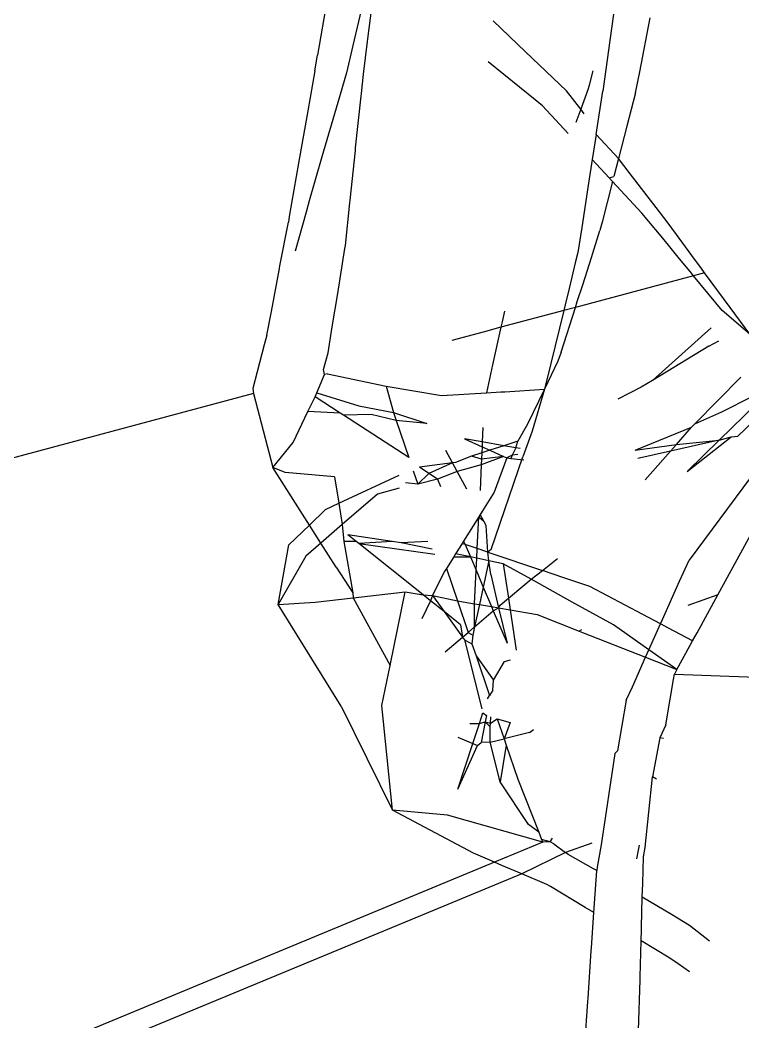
# Model space of a CAD drawing. Header units: inches. Extents: x 3324238 to 135265466, y -1036581 to 20094598.
# Drawn here: x 3354731.3579 to 3354731.6391, y -519087.6512 to -519087.2613 of the extents above; entities that cross this region are included whole.
import ezdxf

# ---------------------------------------------------------------- set-up
doc = ezdxf.new("R2010")
doc.units = ezdxf.units.IN
doc.header["$MEASUREMENT"] = 0

msp = doc.modelspace()

# ---------------------------------------------------------------- linework, layer by layer
for p, q in [((3354731.59102, -519087.24314, 0.00267), (3354731.58799, -519087.26458, 0.00267)), ((3354731.49252, -519087.24899, 0.00267), (3354731.48731, -519087.27124, 0.00267)), ((3354731.49319, -519087.26861, 0.00267), (3354731.49569, -519087.24912, 0.00267)), ((3354731.47733, -519087.25306, 0.00267), (3354731.47357, -519087.27497, 0.00267)), ((3354731.55449, -519087.27365, 0.00267), (3354731.54191, -519087.26168, 0.00267)), ((3354731.59893, -519087.28147, 0.00267), (3354731.60299, -519087.26051, 0.00267)), ((3354731.58799, -519087.26458, 0.00267), (3354731.58507, -519087.28518, 0.00267)), ((3354731.48731, -519087.27124, 0.00267), (3354731.48481, -519087.2819, 0.00267)), ((3354731.49143, -519087.28235, 0.00267), (3354731.49305, -519087.26969, 0.00267)), ((3354731.49305, -519087.26969, 0.00267), (3354731.49319, -519087.26861, 0.00267)), ((3354731.47252, -519087.28105, 0.00267), (3354731.47357, -519087.27497, 0.00267)), ((3354731.57045, -519087.28885, 0.00267), (3354731.55449, -519087.27365, 0.00267)), ((3354731.5582, -519087.29238, 0.00267), (3354731.53999, -519087.27758, 0.00267)), ((3354731.47252, -519087.28105, 0.00267), (3354731.46981, -519087.2966, 0.00267)), ((3354731.48481, -519087.2819, 0.00267), (3354731.48146, -519087.29344, 0.00267)), ((3354731.49064, -519087.28989, 0.00267), (3354731.49143, -519087.28235, 0.00267)), ((3354731.58075, -519087.28106, 0.00267), (3354731.5793, -519087.28672, 0.00267)), ((3354731.59734, -519087.28964, 0.00267), (3354731.59893, -519087.28147, 0.00267)), ((3354731.5793, -519087.28672, 0.00267), (3354731.57894, -519087.28813, 0.00267)), ((3354731.58507, -519087.28518, 0.00267), (3354731.58453, -519087.28901, 0.00267)), ((3354731.48842, -519087.31108, 0.00267), (3354731.49053, -519087.29098, 0.00267)), ((3354731.49053, -519087.29098, 0.00267), (3354731.49064, -519087.28989, 0.00267)), ((3354731.57597, -519087.29603, 0.00267), (3354731.57045, -519087.28885, 0.00267)), ((3354731.57894, -519087.28813, 0.00267), (3354731.57597, -519087.29603, 0.00267)), ((3354731.58194, -519087.30582, 0.00267), (3354731.58453, -519087.28901, 0.00267)), ((3354731.59734, -519087.28964, 0.00267), (3354731.59398, -519087.30259, 0.00267)), ((3354731.48146, -519087.29344, 0.00267), (3354731.4753, -519087.31459, 0.00267)), ((3354731.56107, -519087.29471, 0.00267), (3354731.5582, -519087.29238, 0.00267)), ((3354731.57106, -519087.30548, 0.00267), (3354731.56107, -519087.29471, 0.00267)), ((3354731.46981, -519087.2966, 0.00267), (3354731.46624, -519087.31702, 0.00267)), ((3354731.57597, -519087.29603, 0.00267), (3354731.57404, -519087.30116, 0.00267)), ((3354731.57734, -519087.29781, 0.00267), (3354731.57597, -519087.29603, 0.00267)), ((3354731.59398, -519087.30259, 0.00267), (3354731.59071, -519087.31522, 0.00267)), ((3354731.58194, -519087.30582, 0.00267), (3354731.58043, -519087.31558, 0.00267)), ((3354731.59071, -519087.31522, 0.00267), (3354731.58194, -519087.30582, 0.00267)), ((3354731.48629, -519087.33145, 0.00267), (3354731.48831, -519087.31215, 0.00267)), ((3354731.48831, -519087.31215, 0.00267), (3354731.48842, -519087.31108, 0.00267)), ((3354731.46624, -519087.31702, 0.00267), (3354731.46262, -519087.33779, 0.00267)), ((3354731.4753, -519087.31459, 0.00267), (3354731.47034, -519087.33164, 0.00267)), ((3354731.58043, -519087.31558, 0.00267), (3354731.57901, -519087.32486, 0.00267)), ((3354731.58704, -519087.3227, 0.00267), (3354731.58043, -519087.31558, 0.00267)), ((3354731.59071, -519087.31522, 0.00267), (3354731.5889, -519087.32221, 0.00267)), ((3354731.59485, -519087.32061, 0.00267), (3354731.59071, -519087.31522, 0.00267)), ((3354731.58704, -519087.3227, 0.00267), (3354731.5889, -519087.32221, 0.00267)), ((3354731.60535, -519087.33429, 0.00267), (3354731.59485, -519087.32061, 0.00267)), ((3354731.57901, -519087.32486, 0.00267), (3354731.57635, -519087.34212, 0.00267)), ((3354731.58839, -519087.32416, 0.00267), (3354731.58429, -519087.33997, 0.00267)), ((3354731.58839, -519087.32416, 0.00267), (3354731.58704, -519087.3227, 0.00267)), ((3354731.5998, -519087.33646, 0.00267), (3354731.58839, -519087.32416, 0.00267)), ((3354731.47034, -519087.33164, 0.00267), (3354731.46913, -519087.33605, 0.00267)), ((3354731.48444, -519087.34904, 0.00267), (3354731.48618, -519087.33246, 0.00267)), ((3354731.48618, -519087.33246, 0.00267), (3354731.48629, -519087.33145, 0.00267)), ((3354731.46262, -519087.33779, 0.00267), (3354731.46224, -519087.33992, 0.00267)), ((3354731.46913, -519087.33605, 0.00267), (3354731.46495, -519087.3513, 0.00267)), ((3354731.60787, -519087.34624, 0.00267), (3354731.5998, -519087.33646, 0.00267)), ((3354731.60959, -519087.33981, 0.00267), (3354731.60535, -519087.33429, 0.00267)), ((3354731.45899, -519087.35701, 0.00267), (3354731.46224, -519087.33992, 0.00267)), ((3354731.58429, -519087.33997, 0.00267), (3354731.58343, -519087.34328, 0.00267)), ((3354731.61326, -519087.3448, 0.00267), (3354731.60959, -519087.33981, 0.00267)), ((3354731.57635, -519087.34212, 0.00267), (3354731.57486, -519087.35177, 0.00267)), ((3354731.58013, -519087.35368, 0.00267), (3354731.58343, -519087.34328, 0.00267)), ((3354731.61924, -519087.35295, 0.00267), (3354731.61326, -519087.3448, 0.00267)), ((3354731.48425, -519087.35025, 0.00267), (3354731.48444, -519087.34904, 0.00267)), ((3354731.61447, -519087.35423, 0.00267), (3354731.60787, -519087.34624, 0.00267)), ((3354731.48143, -519087.36773, 0.00267), (3354731.48425, -519087.35025, 0.00267)), ((3354731.57486, -519087.35177, 0.00267), (3354731.57399, -519087.35532, 0.00267)), ((3354731.62292, -519087.35797, 0.00267), (3354731.61924, -519087.35295, 0.00267)), ((3354731.45881, -519087.358, 0.00267), (3354731.45899, -519087.35701, 0.00267)), ((3354731.57399, -519087.35532, 0.00267), (3354731.57145, -519087.36576, 0.00267)), ((3354731.57675, -519087.36434, 0.00267), (3354731.58013, -519087.35368, 0.00267)), ((3354731.61853, -519087.35915, 0.00267), (3354731.61447, -519087.35423, 0.00267)), ((3354731.45563, -519087.37469, 0.00267), (3354731.45881, -519087.358, 0.00267)), ((3354731.6199, -519087.36081, 0.00267), (3354731.57391, -519087.37314, 0.00267)), ((3354731.6199, -519087.36081, 0.00267), (3354731.61853, -519087.35915, 0.00267)), ((3354731.62417, -519087.35967, 0.00267), (3354731.6199, -519087.36081, 0.00267)), ((3354731.63105, -519087.37432, 0.00267), (3354731.6199, -519087.36081, 0.00267)), ((3354731.62417, -519087.35967, 0.00267), (3354731.62292, -519087.35797, 0.00267)), ((3354731.63412, -519087.37323, 0.00267), (3354731.62417, -519087.35967, 0.00267)), ((3354731.57466, -519087.3709, 0.00267), (3354731.57675, -519087.36434, 0.00267)), ((3354731.47935, -519087.38068, 0.00267), (3354731.48143, -519087.36773, 0.00267)), ((3354731.57145, -519087.36576, 0.00267), (3354731.56989, -519087.37218, 0.00267)), ((3354731.56989, -519087.37218, 0.00267), (3354731.56936, -519087.37435, 0.00267)), ((3354731.57391, -519087.37314, 0.00267), (3354731.57466, -519087.3709, 0.00267)), ((3354731.45386, -519087.38401, 0.00267), (3354731.45563, -519087.37469, 0.00267)), ((3354731.56936, -519087.37435, 0.00267), (3354731.5449, -519087.38091, 0.00267)), ((3354731.54628, -519087.37458, 0.00267), (3354731.54537, -519087.37876, 0.00267)), ((3354731.56936, -519087.37435, 0.00267), (3354731.56435, -519087.39495, 0.00267)), ((3354731.56841, -519087.39061, 0.00267), (3354731.57391, -519087.37314, 0.00267)), ((3354731.57391, -519087.37314, 0.00267), (3354731.56936, -519087.37435, 0.00267)), ((3354731.64171, -519087.38356, 0.00267), (3354731.63105, -519087.37432, 0.00267)), ((3354731.64171, -519087.38356, 0.00267), (3354731.63412, -519087.37323, 0.00267)), ((3354731.4777, -519087.39088, 0.00267), (3354731.47935, -519087.38068, 0.00267)), ((3354731.54537, -519087.37876, 0.00267), (3354731.5449, -519087.38091, 0.00267)), ((3354731.45386, -519087.38401, 0.00267), (3354731.45288, -519087.38778, 0.00267)), ((3354731.53808, -519087.38274, 0.00267), (3354731.52586, -519087.38601, 0.00267)), ((3354731.5449, -519087.38091, 0.00267), (3354731.53808, -519087.38274, 0.00267)), ((3354731.5449, -519087.38091, 0.00267), (3354731.54171, -519087.3955, 0.00267)), ((3354731.62676, -519087.3811, 0.00267), (3354731.60392, -519087.40156, 0.00267)), ((3354731.45288, -519087.38778, 0.00267), (3354731.45014, -519087.39827, 0.00267)), ((3354731.62582, -519087.38821, 0.00267), (3354731.60392, -519087.40156, 0.00267)), ((3354731.62582, -519087.38821, 0.00267), (3354731.62977, -519087.38615, 0.00267)), ((3354731.4759, -519087.39737, 0.00267), (3354731.4777, -519087.39088, 0.00267)), ((3354731.56841, -519087.39061, 0.00267), (3354731.56713, -519087.39408, 0.00267)), ((3354731.54171, -519087.3955, 0.00267), (3354731.53934, -519087.40639, 0.00267)), ((3354731.56713, -519087.39408, 0.00267), (3354731.5619, -519087.405, 0.00267)), ((3354731.56435, -519087.39495, 0.00267), (3354731.5619, -519087.405, 0.00267)), ((3354731.45014, -519087.39827, 0.00267), (3354731.44846, -519087.40472, 0.00267)), ((3354731.47337, -519087.40639, 0.00267), (3354731.47635, -519087.39928, 0.00267)), ((3354731.47635, -519087.39928, 0.00267), (3354731.4759, -519087.39737, 0.00267)), ((3354731.47753, -519087.39896, 0.00267), (3354731.47635, -519087.39928, 0.00267)), ((3354731.47753, -519087.39896, 0.00267), (3354731.50025, -519087.40383, 0.00267)), ((3354731.50025, -519087.40383, 0.00267), (3354731.50314, -519087.414, 0.00267)), ((3354731.50025, -519087.40383, 0.00267), (3354731.52188, -519087.40746, 0.00267)), ((3354731.60392, -519087.40156, 0.00267), (3354731.5995, -519087.40426, 0.00267)), ((3354731.60392, -519087.40156, 0.00267), (3354731.5995, -519087.40426, 0.00267)), ((3354731.62033, -519087.41848, 0.00267), (3354731.63825, -519087.40036, 0.00267)), ((3354731.44873, -519087.40668, 0.00267), (3354728.03213, -519088.3222, 0.00267)), ((3354731.44846, -519087.40472, 0.00267), (3354731.44873, -519087.40668, 0.00267)), ((3354731.44873, -519087.40668, 0.00267), (3354731.45617, -519087.43543, 0.00267)), ((3354731.46988, -519087.41372, 0.00267), (3354731.47264, -519087.40791, 0.00267)), ((3354731.47264, -519087.40791, 0.00267), (3354731.47337, -519087.40639, 0.00267)), ((3354731.48245, -519087.41426, 0.00267), (3354731.47264, -519087.40791, 0.00267)), ((3354731.47337, -519087.40639, 0.00267), (3354731.48965, -519087.41148, 0.00267)), ((3354731.52188, -519087.40746, 0.00267), (3354731.53934, -519087.40639, 0.00267)), ((3354731.53934, -519087.40639, 0.00267), (3354731.54496, -519087.40604, 0.00267)), ((3354731.54496, -519087.40604, 0.00267), (3354731.54651, -519087.40595, 0.00267)), ((3354731.54651, -519087.40595, 0.00267), (3354731.5619, -519087.405, 0.00267)), ((3354731.5619, -519087.405, 0.00267), (3354731.55526, -519087.4186, 0.00267)), ((3354731.5619, -519087.405, 0.00267), (3354731.55714, -519087.42133, 0.00267)), ((3354731.5995, -519087.40426, 0.00267), (3354731.59045, -519087.40892, 0.00267)), ((3354731.63089, -519087.41386, 0.00267), (3354731.6427, -519087.4078, 0.00267)), ((3354731.48965, -519087.41148, 0.00267), (3354731.50314, -519087.414, 0.00267)), ((3354731.62985, -519087.42484, 0.00267), (3354731.64442, -519087.41069, 0.00267)), ((3354731.46414, -519087.42576, 0.00267), (3354731.46988, -519087.41372, 0.00267)), ((3354731.48245, -519087.41426, 0.00267), (3354731.46988, -519087.41372, 0.00267)), ((3354731.48373, -519087.41509, 0.00267), (3354731.48245, -519087.41426, 0.00267)), ((3354731.49446, -519087.41478, 0.00267), (3354731.48373, -519087.41509, 0.00267)), ((3354731.50908, -519087.43153, 0.00267), (3354731.48373, -519087.41509, 0.00267)), ((3354731.5042, -519087.41712, 0.00267), (3354731.49446, -519087.41478, 0.00267)), ((3354731.50314, -519087.414, 0.00267), (3354731.51611, -519087.4183, 0.00267)), ((3354731.50314, -519087.414, 0.00267), (3354731.5042, -519087.41712, 0.00267)), ((3354731.62033, -519087.41848, 0.00267), (3354731.63089, -519087.41386, 0.00267)), ((3354731.6371, -519087.42322, 0.00267), (3354731.64653, -519087.41423, 0.00267)), ((3354731.5042, -519087.41712, 0.00267), (3354731.50908, -519087.43153, 0.00267)), ((3354731.51611, -519087.4183, 0.00267), (3354731.5042, -519087.41712, 0.00267)), ((3354731.55526, -519087.4186, 0.00267), (3354731.55147, -519087.42526, 0.00267)), ((3354731.59713, -519087.42865, 0.00267), (3354731.61909, -519087.41973, 0.00267)), ((3354731.6132, -519087.42646, 0.00267), (3354731.61909, -519087.41973, 0.00267)), ((3354731.61909, -519087.41973, 0.00267), (3354731.62033, -519087.41848, 0.00267)), ((3354731.53791, -519087.41992, 0.00267), (3354731.53767, -519087.42552, 0.00267)), ((3354731.55714, -519087.42133, 0.00267), (3354731.55348, -519087.4313, 0.00267)), ((3354731.61736, -519087.43698, 0.00267), (3354731.63457, -519087.42356, 0.00267)), ((3354731.62985, -519087.42484, 0.00267), (3354731.63457, -519087.42356, 0.00267)), ((3354731.63457, -519087.42356, 0.00267), (3354731.6371, -519087.42322, 0.00267)), ((3354731.45617, -519087.43543, 0.00267), (3354731.46414, -519087.42576, 0.00267)), ((3354731.53081, -519087.42434, 0.00267), (3354731.53759, -519087.42739, 0.00267)), ((3354731.53767, -519087.42552, 0.00267), (3354731.53081, -519087.42434, 0.00267)), ((3354731.53759, -519087.42739, 0.00267), (3354731.53749, -519087.42972, 0.00267)), ((3354731.53767, -519087.42552, 0.00267), (3354731.53759, -519087.42739, 0.00267)), ((3354731.53759, -519087.42739, 0.00267), (3354731.54057, -519087.42873, 0.00267)), ((3354731.54611, -519087.42697, 0.00267), (3354731.53767, -519087.42552, 0.00267)), ((3354731.54611, -519087.42697, 0.00267), (3354731.54057, -519087.42873, 0.00267)), ((3354731.55147, -519087.42526, 0.00267), (3354731.54611, -519087.42697, 0.00267)), ((3354731.55078, -519087.42777, 0.00267), (3354731.54611, -519087.42697, 0.00267)), ((3354731.55078, -519087.42777, 0.00267), (3354731.55147, -519087.42526, 0.00267)), ((3354731.59713, -519087.42865, 0.00267), (3354731.6132, -519087.42646, 0.00267)), ((3354731.62985, -519087.42484, 0.00267), (3354731.61089, -519087.4291, 0.00267)), ((3354731.61089, -519087.4291, 0.00267), (3354731.6132, -519087.42646, 0.00267)), ((3354731.6132, -519087.42646, 0.00267), (3354731.62985, -519087.42484, 0.00267)), ((3354731.61736, -519087.43698, 0.00267), (3354731.62985, -519087.42484, 0.00267)), ((3354731.52614, -519087.43365, 0.00267), (3354731.52357, -519087.42885, 0.00267)), ((3354731.53345, -519087.431, 0.00267), (3354731.52729, -519087.4335, 0.00267)), ((3354731.53749, -519087.42972, 0.00267), (3354731.53345, -519087.431, 0.00267)), ((3354731.53738, -519087.43222, 0.00267), (3354731.53345, -519087.431, 0.00267)), ((3354731.54591, -519087.43113, 0.00267), (3354731.53728, -519087.43444, 0.00267)), ((3354731.53749, -519087.42972, 0.00267), (3354731.53738, -519087.43222, 0.00267)), ((3354731.54591, -519087.43113, 0.00267), (3354731.53738, -519087.43222, 0.00267)), ((3354731.54057, -519087.42873, 0.00267), (3354731.53749, -519087.42972, 0.00267)), ((3354731.54057, -519087.42873, 0.00267), (3354731.54591, -519087.43113, 0.00267)), ((3354731.54117, -519087.46734, 0.00267), (3354731.55348, -519087.4313, 0.00267)), ((3354731.54591, -519087.43113, 0.00267), (3354731.5473, -519087.43176, 0.00267)), ((3354731.54935, -519087.4307, 0.00267), (3354731.5473, -519087.43176, 0.00267)), ((3354731.54935, -519087.4307, 0.00267), (3354731.54876, -519087.43191, 0.00267)), ((3354731.55078, -519087.42777, 0.00267), (3354731.54935, -519087.4307, 0.00267)), ((3354731.55153, -519087.43042, 0.00267), (3354731.54935, -519087.4307, 0.00267)), ((3354731.55241, -519087.42805, 0.00267), (3354731.55078, -519087.42777, 0.00267)), ((3354731.61089, -519087.4291, 0.00267), (3354731.59825, -519087.43193, 0.00267)), ((3354731.60108, -519087.4403, 0.00267), (3354731.61089, -519087.4291, 0.00267)), ((3354731.64884, -519087.43013, 0.00267), (3354731.61815, -519087.4715, 0.00267)), ((3354731.52614, -519087.43365, 0.00267), (3354731.51321, -519087.43529, 0.00267)), ((3354731.51684, -519087.43774, 0.00267), (3354731.51321, -519087.43529, 0.00267)), ((3354731.52614, -519087.43365, 0.00267), (3354731.51684, -519087.43774, 0.00267)), ((3354731.52729, -519087.4335, 0.00267), (3354731.52614, -519087.43365, 0.00267)), ((3354731.52797, -519087.43706, 0.00267), (3354731.52614, -519087.43365, 0.00267)), ((3354731.53728, -519087.43444, 0.00267), (3354731.52797, -519087.43706, 0.00267)), ((3354731.53728, -519087.43444, 0.00267), (3354731.53685, -519087.44445, 0.00267)), ((3354731.53738, -519087.43222, 0.00267), (3354731.53728, -519087.43444, 0.00267)), ((3354731.5473, -519087.43176, 0.00267), (3354731.54234, -519087.44503, 0.00267)), ((3354731.5473, -519087.43176, 0.00267), (3354731.54876, -519087.43191, 0.00267)), ((3354731.54876, -519087.43191, 0.00267), (3354731.5539, -519087.43243, 0.00267)), ((3354731.46099, -519087.43737, 0.00267), (3354731.45617, -519087.43543, 0.00267)), ((3354731.47042, -519087.45785, 0.00267), (3354731.45617, -519087.43543, 0.00267)), ((3354731.48023, -519087.43911, 0.00267), (3354731.46099, -519087.43737, 0.00267)), ((3354731.48023, -519087.43911, 0.00267), (3354731.48186, -519087.44935, 0.00267)), ((3354731.48186, -519087.44935, 0.00267), (3354731.50541, -519087.43844, 0.00267)), ((3354731.51085, -519087.43676, 0.00267), (3354731.51259, -519087.44189, 0.00267)), ((3354731.51684, -519087.43774, 0.00267), (3354731.51259, -519087.44189, 0.00267)), ((3354731.52024, -519087.44004, 0.00267), (3354731.51684, -519087.43774, 0.00267)), ((3354731.52797, -519087.43706, 0.00267), (3354731.52024, -519087.44004, 0.00267)), ((3354731.53164, -519087.4439, 0.00267), (3354731.52797, -519087.43706, 0.00267)), ((3354731.51259, -519087.44189, 0.00267), (3354731.50784, -519087.44139, 0.00267)), ((3354731.52024, -519087.44004, 0.00267), (3354731.51259, -519087.44189, 0.00267)), ((3354731.52024, -519087.44004, 0.00267), (3354731.52142, -519087.44282, 0.00267)), ((3354731.49687, -519087.44584, 0.00267), (3354731.48318, -519087.4577, 0.00267)), ((3354731.50537, -519087.44344, 0.00267), (3354731.49687, -519087.44584, 0.00267)), ((3354731.54234, -519087.44503, 0.00267), (3354731.53777, -519087.45234, 0.00267)), ((3354731.47663, -519087.45177, 0.00267), (3354731.48186, -519087.44935, 0.00267)), ((3354731.48186, -519087.44935, 0.00267), (3354731.48318, -519087.4577, 0.00267)), ((3354731.47042, -519087.45785, 0.00267), (3354731.47663, -519087.45177, 0.00267)), ((3354731.53634, -519087.45464, 0.00267), (3354731.53043, -519087.46407, 0.00267)), ((3354731.5357, -519087.46702, 0.00267), (3354731.53634, -519087.45464, 0.00267)), ((3354731.53777, -519087.45234, 0.00267), (3354731.53634, -519087.45464, 0.00267)), ((3354731.5369, -519087.45373, 0.00267), (3354731.53634, -519087.45464, 0.00267)), ((3354731.53634, -519087.45464, 0.00267), (3354731.53829, -519087.45631, 0.00267)), ((3354731.53777, -519087.45234, 0.00267), (3354731.5369, -519087.45373, 0.00267)), ((3354731.53829, -519087.45631, 0.00267), (3354731.5369, -519087.45373, 0.00267)), ((3354731.46249, -519087.46562, 0.00267), (3354731.47042, -519087.45785, 0.00267)), ((3354731.47489, -519087.46488, 0.00267), (3354731.47042, -519087.45785, 0.00267)), ((3354731.48318, -519087.4577, 0.00267), (3354731.47489, -519087.46488, 0.00267)), ((3354731.48318, -519087.4577, 0.00267), (3354731.48384, -519087.4643, 0.00267)), ((3354731.53917, -519087.45797, 0.00267), (3354731.53829, -519087.45631, 0.00267)), ((3354731.53985, -519087.46841, 0.00267), (3354731.53917, -519087.45797, 0.00267)), ((3354731.50265, -519087.46425, 0.00267), (3354731.48537, -519087.46171, 0.00267)), ((3354731.48861, -519087.46429, 0.00267), (3354731.48537, -519087.46171, 0.00267)), ((3354731.62931, -519087.48505, 0.00267), (3354731.64283, -519087.46041, 0.00267)), ((3354731.45829, -519087.48876, 0.00267), (3354731.46249, -519087.46562, 0.00267)), ((3354731.47489, -519087.46488, 0.00267), (3354731.46909, -519087.46991, 0.00267)), ((3354731.48087, -519087.47428, 0.00267), (3354731.47489, -519087.46488, 0.00267)), ((3354731.48861, -519087.46429, 0.00267), (3354731.48384, -519087.4643, 0.00267)), ((3354731.48384, -519087.4643, 0.00267), (3354731.48739, -519087.48427, 0.00267)), ((3354731.48964, -519087.4651, 0.00267), (3354731.48861, -519087.46429, 0.00267)), ((3354731.50265, -519087.46425, 0.00267), (3354731.48964, -519087.4651, 0.00267)), ((3354731.48964, -519087.4651, 0.00267), (3354731.51919, -519087.46921, 0.00267)), ((3354731.51464, -519087.48499, 0.00267), (3354731.48964, -519087.4651, 0.00267)), ((3354731.5061, -519087.46476, 0.00267), (3354731.50265, -519087.46425, 0.00267)), ((3354731.51652, -519087.46422, 0.00267), (3354731.5061, -519087.46476, 0.00267)), ((3354731.51813, -519087.46723, 0.00267), (3354731.5061, -519087.46476, 0.00267)), ((3354731.52982, -519087.46504, 0.00267), (3354731.52728, -519087.46911, 0.00267)), ((3354731.53043, -519087.46407, 0.00267), (3354731.52982, -519087.46504, 0.00267)), ((3354731.53101, -519087.46544, 0.00267), (3354731.52982, -519087.46504, 0.00267)), ((3354731.53043, -519087.46407, 0.00267), (3354731.53101, -519087.46544, 0.00267)), ((3354731.5357, -519087.46702, 0.00267), (3354731.53101, -519087.46544, 0.00267)), ((3354731.53101, -519087.46544, 0.00267), (3354731.53307, -519087.47029, 0.00267)), ((3354731.46909, -519087.46991, 0.00267), (3354731.45829, -519087.48876, 0.00267)), ((3354731.52657, -519087.47024, 0.00267), (3354731.52373, -519087.47478, 0.00267)), ((3354731.52728, -519087.46911, 0.00267), (3354731.52657, -519087.47024, 0.00267)), ((3354731.52657, -519087.47024, 0.00267), (3354731.53307, -519087.47029, 0.00267)), ((3354731.53307, -519087.47029, 0.00267), (3354731.52728, -519087.46911, 0.00267)), ((3354731.53551, -519087.4708, 0.00267), (3354731.53307, -519087.47029, 0.00267)), ((3354731.53307, -519087.47029, 0.00267), (3354731.53527, -519087.47548, 0.00267)), ((3354731.53551, -519087.4708, 0.00267), (3354731.5357, -519087.46702, 0.00267)), ((3354731.53985, -519087.46841, 0.00267), (3354731.5357, -519087.46702, 0.00267)), ((3354731.54117, -519087.46734, 0.00267), (3354731.53985, -519087.46841, 0.00267)), ((3354731.54029, -519087.47178, 0.00267), (3354731.53985, -519087.46841, 0.00267)), ((3354731.53985, -519087.46841, 0.00267), (3354731.56109, -519087.47555, 0.00267)), ((3354731.48087, -519087.47428, 0.00267), (3354731.48739, -519087.48427, 0.00267)), ((3354731.53527, -519087.47548, 0.00267), (3354731.53551, -519087.4708, 0.00267)), ((3354731.54029, -519087.47178, 0.00267), (3354731.53551, -519087.4708, 0.00267)), ((3354731.54029, -519087.47178, 0.00267), (3354731.53802, -519087.48197, 0.00267)), ((3354731.54099, -519087.47715, 0.00267), (3354731.54029, -519087.47178, 0.00267)), ((3354731.54586, -519087.47292, 0.00267), (3354731.54029, -519087.47178, 0.00267)), ((3354731.55675, -519087.47897, 0.00267), (3354731.54586, -519087.47292, 0.00267)), ((3354731.54586, -519087.47292, 0.00267), (3354731.54786, -519087.4863, 0.00267)), ((3354731.56109, -519087.47555, 0.00267), (3354731.56694, -519087.47094, 0.00267)), ((3354731.61445, -519087.47976, 0.00267), (3354731.61815, -519087.4715, 0.00267)), ((3354731.5229, -519087.47612, 0.00267), (3354731.5183, -519087.48524, 0.00267)), ((3354731.52373, -519087.47478, 0.00267), (3354731.5229, -519087.47612, 0.00267)), ((3354731.52373, -519087.47478, 0.00267), (3354731.52798, -519087.48731, 0.00267)), ((3354731.5346, -519087.48847, 0.00267), (3354731.53527, -519087.47548, 0.00267)), ((3354731.53527, -519087.47548, 0.00267), (3354731.53802, -519087.48197, 0.00267)), ((3354731.54099, -519087.47715, 0.00267), (3354731.54405, -519087.49011, 0.00267)), ((3354731.55675, -519087.47897, 0.00267), (3354731.56109, -519087.47555, 0.00267)), ((3354731.56946, -519087.47835, 0.00267), (3354731.56109, -519087.47555, 0.00267)), ((3354731.53802, -519087.48197, 0.00267), (3354731.53655, -519087.4888, 0.00267)), ((3354731.53802, -519087.48197, 0.00267), (3354731.54126, -519087.48962, 0.00267)), ((3354731.54786, -519087.4863, 0.00267), (3354731.55343, -519087.48158, 0.00267)), ((3354731.55343, -519087.48158, 0.00267), (3354731.55675, -519087.47897, 0.00267)), ((3354731.57266, -519087.48781, 0.00267), (3354731.55675, -519087.47897, 0.00267)), ((3354731.57953, -519087.48174, 0.00267), (3354731.56946, -519087.47835, 0.00267)), ((3354731.60704, -519087.4963, 0.00267), (3354731.57953, -519087.48174, 0.00267)), ((3354731.6078, -519087.4946, 0.00267), (3354731.61445, -519087.47976, 0.00267)), ((3354731.48739, -519087.48427, 0.00267), (3354731.4874, -519087.48619, 0.00267)), ((3354731.4874, -519087.48619, 0.00267), (3354731.50773, -519087.48379, 0.00267)), ((3354731.50181, -519087.51249, 0.00267), (3354731.50773, -519087.48379, 0.00267)), ((3354731.50773, -519087.48379, 0.00267), (3354731.51464, -519087.48499, 0.00267)), ((3354731.51464, -519087.48499, 0.00267), (3354731.5183, -519087.48524, 0.00267)), ((3354731.51754, -519087.4873, 0.00267), (3354731.51464, -519087.48499, 0.00267)), ((3354731.5183, -519087.48524, 0.00267), (3354731.51754, -519087.4873, 0.00267)), ((3354731.5183, -519087.48524, 0.00267), (3354731.52281, -519087.4915, 0.00267)), ((3354731.5183, -519087.48524, 0.00267), (3354731.52798, -519087.48731, 0.00267)), ((3354731.62931, -519087.48505, 0.00267), (3354731.61763, -519087.48917, 0.00267)), ((3354731.62123, -519087.49978, 0.00267), (3354731.62931, -519087.48505, 0.00267)), ((3354731.45829, -519087.48876, 0.00267), (3354731.47267, -519087.48793, 0.00267)), ((3354731.48278, -519087.52838, 0.00267), (3354731.45829, -519087.48876, 0.00267)), ((3354731.47267, -519087.48793, 0.00267), (3354731.4874, -519087.48619, 0.00267)), ((3354731.4874, -519087.48619, 0.00267), (3354731.50181, -519087.51249, 0.00267)), ((3354731.51754, -519087.4873, 0.00267), (3354731.51415, -519087.49437, 0.00267)), ((3354731.52281, -519087.4915, 0.00267), (3354731.51754, -519087.4873, 0.00267)), ((3354731.52798, -519087.48731, 0.00267), (3354731.53215, -519087.49963, 0.00267)), ((3354731.52798, -519087.48731, 0.00267), (3354731.5346, -519087.48847, 0.00267)), ((3354731.53467, -519087.49749, 0.00267), (3354731.5346, -519087.48847, 0.00267)), ((3354731.5346, -519087.48847, 0.00267), (3354731.53655, -519087.4888, 0.00267)), ((3354731.53655, -519087.4888, 0.00267), (3354731.53467, -519087.49749, 0.00267)), ((3354731.53655, -519087.4888, 0.00267), (3354731.54126, -519087.48962, 0.00267)), ((3354731.54126, -519087.48962, 0.00267), (3354731.54405, -519087.49011, 0.00267)), ((3354731.54126, -519087.48962, 0.00267), (3354731.54197, -519087.4913, 0.00267)), ((3354731.54405, -519087.49011, 0.00267), (3354731.54467, -519087.48901, 0.00267)), ((3354731.54467, -519087.48901, 0.00267), (3354731.54786, -519087.4863, 0.00267)), ((3354731.54786, -519087.4863, 0.00267), (3354731.54855, -519087.49089, 0.00267)), ((3354731.58872, -519087.49673, 0.00267), (3354731.57266, -519087.48781, 0.00267)), ((3354731.52926, -519087.49663, 0.00267), (3354731.52281, -519087.4915, 0.00267)), ((3354731.52281, -519087.4915, 0.00267), (3354731.52999, -519087.50147, 0.00267)), ((3354731.53467, -519087.49749, 0.00267), (3354731.54197, -519087.4913, 0.00267)), ((3354731.54197, -519087.4913, 0.00267), (3354731.54405, -519087.49011, 0.00267)), ((3354731.54197, -519087.4913, 0.00267), (3354731.54731, -519087.50389, 0.00267)), ((3354731.54405, -519087.49011, 0.00267), (3354731.54731, -519087.50389, 0.00267)), ((3354731.54405, -519087.49011, 0.00267), (3354731.54855, -519087.49089, 0.00267)), ((3354731.54855, -519087.49089, 0.00267), (3354731.55089, -519087.50654, 0.00267)), ((3354731.54855, -519087.49089, 0.00267), (3354731.55902, -519087.49271, 0.00267)), ((3354731.55902, -519087.49271, 0.00267), (3354731.57542, -519087.49915, 0.00267)), ((3354731.52926, -519087.49663, 0.00267), (3354731.52999, -519087.50147, 0.00267)), ((3354731.53215, -519087.49963, 0.00267), (3354731.53467, -519087.49749, 0.00267)), ((3354731.53467, -519087.49749, 0.00267), (3354731.53398, -519087.50072, 0.00267)), ((3354731.60251, -519087.50641, 0.00267), (3354731.58872, -519087.49673, 0.00267)), ((3354731.60251, -519087.50641, 0.00267), (3354731.60704, -519087.4963, 0.00267)), ((3354731.60704, -519087.4963, 0.00267), (3354731.6078, -519087.4946, 0.00267)), ((3354731.6101, -519087.49793, 0.00267), (3354731.60704, -519087.4963, 0.00267)), ((3354731.52325, -519087.50718, 0.00267), (3354731.52999, -519087.50147, 0.00267)), ((3354731.52999, -519087.50147, 0.00267), (3354731.53215, -519087.49963, 0.00267)), ((3354731.52999, -519087.50147, 0.00267), (3354731.53074, -519087.50252, 0.00267)), ((3354731.53215, -519087.49963, 0.00267), (3354731.53398, -519087.50072, 0.00267)), ((3354731.53398, -519087.50072, 0.00267), (3354731.53364, -519087.50403, 0.00267)), ((3354731.57633, -519087.49865, 0.00267), (3354731.57542, -519087.49915, 0.00267)), ((3354731.57542, -519087.49915, 0.00267), (3354731.57666, -519087.49963, 0.00267)), ((3354731.57666, -519087.49963, 0.00267), (3354731.60122, -519087.50927, 0.00267)), ((3354731.61951, -519087.50291, 0.00267), (3354731.6101, -519087.49793, 0.00267)), ((3354731.61951, -519087.50291, 0.00267), (3354731.62123, -519087.49978, 0.00267)), ((3354731.53074, -519087.50252, 0.00267), (3354731.5375, -519087.52933, 0.00267)), ((3354731.53074, -519087.50252, 0.00267), (3354731.53364, -519087.50403, 0.00267)), ((3354731.53364, -519087.50403, 0.00267), (3354731.53525, -519087.50878, 0.00267)), ((3354731.61687, -519087.50772, 0.00267), (3354731.61951, -519087.50291, 0.00267)), ((3354731.53525, -519087.50878, 0.00267), (3354731.54201, -519087.51818, 0.00267)), ((3354731.53525, -519087.50878, 0.00267), (3354731.54049, -519087.52425, 0.00267)), ((3354731.59606, -519087.52078, 0.00267), (3354731.60122, -519087.50927, 0.00267)), ((3354731.60122, -519087.50927, 0.00267), (3354731.60251, -519087.50641, 0.00267)), ((3354731.60122, -519087.50927, 0.00267), (3354731.6134, -519087.51405, 0.00267)), ((3354731.6134, -519087.51405, 0.00267), (3354731.60251, -519087.50641, 0.00267)), ((3354731.6134, -519087.51405, 0.00267), (3354731.61687, -519087.50772, 0.00267)), ((3354731.49859, -519087.52811, 0.00267), (3354731.50181, -519087.51249, 0.00267)), ((3354731.54201, -519087.51818, 0.00267), (3354731.54627, -519087.51098, 0.00267)), ((3354731.54627, -519087.51098, 0.00267), (3354731.54869, -519087.51029, 0.00267)), ((3354731.61205, -519087.518, 0.00267), (3354731.61241, -519087.51586, 0.00267)), ((3354731.6134, -519087.51405, 0.00267), (3354731.61241, -519087.51586, 0.00267)), ((3354731.61241, -519087.51586, 0.00267), (3354731.66095, -519087.5176, 0.00267)), ((3354731.54175, -519087.5221, 0.00267), (3354731.54201, -519087.51818, 0.00267)), ((3354731.5937, -519087.52605, 0.00267), (3354731.59606, -519087.52078, 0.00267)), ((3354731.61075, -519087.52567, 0.00267), (3354731.61205, -519087.518, 0.00267)), ((3354731.53975, -519087.52551, 0.00267), (3354731.54049, -519087.52425, 0.00267)), ((3354731.54175, -519087.5221, 0.00267), (3354731.54049, -519087.52425, 0.00267)), ((3354731.48278, -519087.52838, 0.00267), (3354731.50278, -519087.56879, 0.00267)), ((3354731.50278, -519087.56879, 0.00267), (3354731.49859, -519087.52811, 0.00267)), ((3354731.5937, -519087.52605, 0.00267), (3354731.59029, -519087.54575, 0.00267)), ((3354731.60907, -519087.53562, 0.00267), (3354731.61075, -519087.52567, 0.00267)), ((3354731.53654, -519087.53503, 0.00267), (3354731.53789, -519087.53088, 0.00267)), ((3354731.53789, -519087.53088, 0.00267), (3354731.5393, -519087.53197, 0.00267)), ((3354731.5393, -519087.53197, 0.00267), (3354731.5388, -519087.53449, 0.00267)), ((3354731.5409, -519087.53491, 0.00267), (3354731.54106, -519087.53249, 0.00267)), ((3354731.53286, -519087.53514, 0.00267), (3354731.53654, -519087.53503, 0.00267)), ((3354731.534, -519087.54284, 0.00267), (3354731.53654, -519087.53503, 0.00267)), ((3354731.53654, -519087.53503, 0.00267), (3354731.5388, -519087.53449, 0.00267)), ((3354731.5388, -519087.53449, 0.00267), (3354731.53723, -519087.5425, 0.00267)), ((3354731.5388, -519087.53449, 0.00267), (3354731.5408, -519087.53643, 0.00267)), ((3354731.5388, -519087.53449, 0.00267), (3354731.5409, -519087.53491, 0.00267)), ((3354731.54078, -519087.54236, 0.00267), (3354731.5408, -519087.53643, 0.00267)), ((3354731.5408, -519087.53643, 0.00267), (3354731.5409, -519087.53491, 0.00267)), ((3354731.5409, -519087.53491, 0.00267), (3354731.54353, -519087.53322, 0.00267)), ((3354731.54353, -519087.53322, 0.00267), (3354731.54848, -519087.53469, 0.00267)), ((3354731.54353, -519087.53322, 0.00267), (3354731.54618, -519087.54104, 0.00267)), ((3354731.54848, -519087.53469, 0.00267), (3354731.54618, -519087.54104, 0.00267)), ((3354731.60907, -519087.53562, 0.00267), (3354731.60681, -519087.54064, 0.00267)), ((3354731.5282, -519087.54035, 0.00267), (3354731.534, -519087.54284, 0.00267)), ((3354731.55607, -519087.53861, 0.00267), (3354731.54618, -519087.54104, 0.00267)), ((3354731.55607, -519087.53861, 0.00267), (3354731.55766, -519087.5374, 0.00267)), ((3354731.60681, -519087.54064, 0.00267), (3354731.60387, -519087.5558, 0.00267)), ((3354731.60816, -519087.54097, 0.00267), (3354731.60681, -519087.54064, 0.00267)), ((3354731.5282, -519087.56071, 0.00267), (3354731.534, -519087.54284, 0.00267)), ((3354731.5282, -519087.56071, 0.00267), (3354731.53577, -519087.54359, 0.00267)), ((3354731.534, -519087.54284, 0.00267), (3354731.53577, -519087.54359, 0.00267)), ((3354731.53577, -519087.54359, 0.00267), (3354731.53723, -519087.5425, 0.00267)), ((3354731.54078, -519087.54236, 0.00267), (3354731.53723, -519087.5425, 0.00267)), ((3354731.54078, -519087.54236, 0.00267), (3354731.54618, -519087.54104, 0.00267)), ((3354731.54468, -519087.55783, 0.00267), (3354731.54078, -519087.54236, 0.00267)), ((3354731.54702, -519087.54354, 0.00267), (3354731.54468, -519087.55783, 0.00267)), ((3354731.54618, -519087.54104, 0.00267), (3354731.54702, -519087.54354, 0.00267)), ((3354731.54702, -519087.54354, 0.00267), (3354731.55149, -519087.55672, 0.00267)), ((3354731.58926, -519087.54676, 0.00267), (3354731.58395, -519087.58228, 0.00267)), ((3354731.58926, -519087.54676, 0.00267), (3354731.59029, -519087.54575, 0.00267)), ((3354731.601, -519087.58332, 0.00267), (3354731.60387, -519087.5558, 0.00267)), ((3354731.60549, -519087.5568, 0.00267), (3354731.60387, -519087.5558, 0.00267)), ((3354731.55571, -519087.57443, 0.00267), (3354731.54468, -519087.55783, 0.00267)), ((3354731.55149, -519087.55672, 0.00267), (3354731.55966, -519087.57742, 0.00267)), ((3354731.53424, -519087.58561, 0.00267), (3354731.50278, -519087.56879, 0.00267)), ((3354731.52409, -519087.57082, 0.00267), (3354731.50278, -519087.56879, 0.00267)), ((3354731.5612, -519087.58133, 0.00267), (3354731.52409, -519087.57082, 0.00267)), ((3354731.55966, -519087.57742, 0.00267), (3354731.55571, -519087.57443, 0.00267)), ((3354731.55966, -519087.57742, 0.00267), (3354731.56077, -519087.58023, 0.00267)), ((3354731.5612, -519087.58133, 0.00267), (3354731.54249, -519087.5891, 0.00267)), ((3354731.56077, -519087.58023, 0.00267), (3354731.5612, -519087.58133, 0.00267)), ((3354731.56407, -519087.58108, 0.00267), (3354731.56077, -519087.58023, 0.00267)), ((3354731.56407, -519087.58108, 0.00267), (3354731.5612, -519087.58133, 0.00267)), ((3354731.56407, -519087.58108, 0.00267), (3354731.56505, -519087.57973, 0.00267)), ((3354731.56556, -519087.58189, 0.00267), (3354731.56407, -519087.58108, 0.00267)), ((3354731.56556, -519087.58189, 0.00267), (3354731.57006, -519087.58529, 0.00267)), ((3354731.5803, -519087.58169, 0.00267), (3354731.57006, -519087.58529, 0.00267)), ((3354731.58395, -519087.58228, 0.00267), (3354731.58244, -519087.59101, 0.00267)), ((3354731.5987, -519087.58239, 0.00267), (3354731.5983, -519087.58443, 0.00267)), ((3354731.60038, -519087.58702, 0.00267), (3354731.601, -519087.58332, 0.00267)), ((3354731.54249, -519087.5891, 0.00267), (3354731.53424, -519087.58561, 0.00267)), ((3354731.57006, -519087.58529, 0.00267), (3354731.55309, -519087.59359, 0.00267)), ((3354731.57111, -519087.58609, 0.00267), (3354731.57006, -519087.58529, 0.00267)), ((3354731.581, -519087.59161, 0.00267), (3354731.57111, -519087.58609, 0.00267)), ((3354731.5983, -519087.58443, 0.00267), (3354731.59765, -519087.58782, 0.00267)), ((3354731.60009, -519087.59742, 0.00267), (3354731.60038, -519087.58702, 0.00267)), ((3354731.54249, -519087.5891, 0.00267), (3354728.47192, -519088.8612, 0.00267)), ((3354731.54531, -519087.5903, 0.00267), (3354731.54249, -519087.5891, 0.00267)), ((3354731.55309, -519087.59359, 0.00267), (3354731.54531, -519087.5903, 0.00267)), ((3354731.58244, -519087.59101, 0.00267), (3354731.58221, -519087.59236, 0.00267)), ((3354731.55309, -519087.59359, 0.00267), (3354728.46342, -519088.87312, 0.00267)), ((3354731.56284, -519087.59772, 0.00267), (3354731.55309, -519087.59359, 0.00267)), ((3354731.58221, -519087.59236, 0.00267), (3354731.581, -519087.59161, 0.00267)), ((3354731.58133, -519087.60519, 0.00267), (3354731.58221, -519087.59236, 0.00267)), ((3354731.56423, -519087.59855, 0.00267), (3354731.56284, -519087.59772, 0.00267)), ((3354731.57776, -519087.60667, 0.00267), (3354731.56423, -519087.59855, 0.00267)), ((3354731.59994, -519087.60263, 0.00267), (3354731.60009, -519087.59742, 0.00267)), ((3354731.59962, -519087.61434, 0.00267), (3354731.59994, -519087.60263, 0.00267)), ((3354731.61135, -519087.60948, 0.00267), (3354731.59994, -519087.60263, 0.00267)), ((3354731.5811, -519087.60868, 0.00267), (3354731.57776, -519087.60667, 0.00267)), ((3354731.5811, -519087.60868, 0.00267), (3354731.58133, -519087.60519, 0.00267)), ((3354731.58016, -519087.6224, 0.00267), (3354731.5811, -519087.60868, 0.00267)), ((3354731.61835, -519087.61369, 0.00267), (3354731.61135, -519087.60948, 0.00267)), ((3354731.59959, -519087.61542, 0.00267), (3354731.59962, -519087.61434, 0.00267)), ((3354731.62607, -519087.61976, 0.00267), (3354731.61835, -519087.61369, 0.00267)), ((3354731.59947, -519087.6197, 0.00267), (3354731.59959, -519087.61542, 0.00267)), ((3354731.58009, -519087.62356, 0.00267), (3354731.58016, -519087.6224, 0.00267)), ((3354731.59908, -519087.63365, 0.00267), (3354731.59947, -519087.6197, 0.00267)), ((3354731.61059, -519087.62638, 0.00267), (3354731.59947, -519087.6197, 0.00267)), ((3354731.57883, -519087.64204, 0.00267), (3354731.58009, -519087.62356, 0.00267)), ((3354731.61387, -519087.62865, 0.00267), (3354731.61059, -519087.62638, 0.00267)), ((3354731.61826, -519087.63168, 0.00267), (3354731.61387, -519087.62865, 0.00267)), ((3354731.59905, -519087.63484, 0.00267), (3354731.59908, -519087.63365, 0.00267)), ((3354731.5985, -519087.65459, 0.00267), (3354731.59905, -519087.63484, 0.00267)), ((3354731.57874, -519087.64332, 0.00267), (3354731.57883, -519087.64204, 0.00267)), ((3354731.57756, -519087.66074, 0.00267), (3354731.57874, -519087.64332, 0.00267))]:
    msp.add_line(p, q)

doc.saveas('drawing.dxf')
